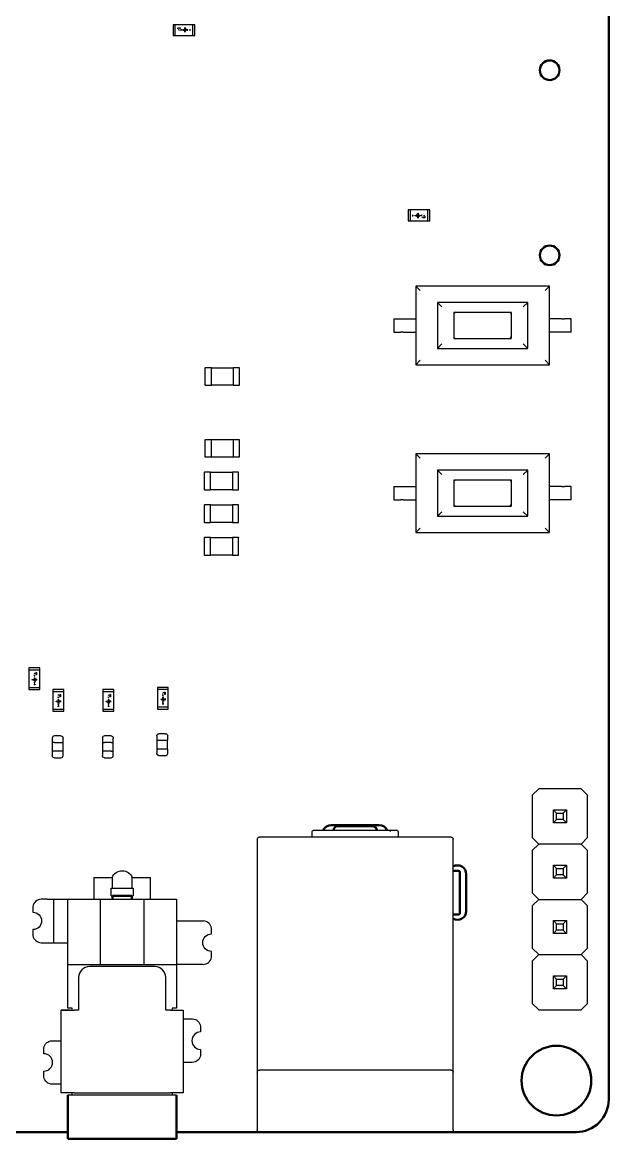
# Model space of a CAD drawing. Header units: millimetres. Extents: x 345 to 622, y 294 to 502.
# Drawn here: x 441.4 to 468.3, y 336.3 to 387.6 of the extents above; entities that cross this region are included whole.
import ezdxf

# ---------------------------------------------------------------- set-up
doc = ezdxf.new("R2010")
doc.units = ezdxf.units.MM
doc.layers.add('Make2D$可见线$场景轮廓线', color=18, linetype='Continuous', lineweight=50, true_color=0x000000)
doc.layers.add('Make2D$可见线$曲线', color=18, linetype='Continuous', true_color=0x000000)

msp = doc.modelspace()

# ---------------------------------------------------------------- linework, layer by layer
at = {"layer": 'Make2D$可见线$场景轮廓线', "color": 96, "true_color": 0x008000}
for p, q in [((468.316, 448.235), (468.316, 338.111)), ((457.776, 350.711), (455.576, 350.711)), ((461.776, 346.761), (461.776, 348.461)), ((443.476, 336.611), (440.526, 336.611)), ((452.279, 336.611), (448.478, 336.611)), ((466.816, 336.611), (461.076, 336.611))]:
    msp.add_line(p, q, dxfattribs=at)
at = {"layer": 'Make2D$可见线$场景轮廓线', "color": 7, "true_color": 0xffffff}
for p, q in [((456.676, 350.661), (455.876, 350.661)), ((456.676, 350.661), (457.476, 350.661)), ((461.426, 348.611), (461.176, 348.611)), ((461.476, 346.661), (461.476, 348.561)), ((446.421, 347.461), (445.526, 347.461)), ((461.176, 346.611), (461.426, 346.611)), ((452.276, 336.611), (452.576, 336.611)), ((452.576, 336.611), (460.776, 336.611)), ((460.776, 336.611), (461.076, 336.611))]:
    msp.add_line(p, q, dxfattribs=at)
at = {"layer": 'Make2D$可见线$场景轮廓线', "color": 254, "true_color": 0xcad1ee}
for p, q in [((445.526, 347.461), (445.526, 347.311)), ((446.426, 347.461), (446.426, 347.311)), ((443.476, 336.311), (443.476, 338.311)), ((448.476, 336.311), (448.476, 338.311)), ((443.476, 336.311), (448.476, 336.311))]:
    msp.add_line(p, q, dxfattribs=at)
at = {"layer": 'Make2D$可见线$场景轮廓线', "color": 96, "true_color": 0x008000, "extrusion": (0, 0, -1)}
for centre, radius in [((-465.606, 385.375), 0.45), ((-465.606, 376.875), 0.45), ((-465.916, 338.975), 1.6)]:
    msp.add_circle(centre, radius, dxfattribs=at)
for centre, radius, start, end in [((-455.576, 350.311), 0.4, 22.0309, 90), ((-457.776, 350.311), 0.4, 90, 157.98), ((-461.376, 348.461), 0.4, 60.0547, 180), ((-461.376, 346.761), 0.4, 180, 300.0017), ((-466.816, 338.111), 1.5, 179.9999, 270.0001)]:
    msp.add_arc(centre, radius, start, end, dxfattribs=at)
at = {"layer": 'Make2D$可见线$场景轮廓线', "color": 7, "true_color": 0xffffff, "extrusion": (0, 0, -1)}
for centre, radius, start, end in [((-455.876, 350.461), 0.2, 360, 90), ((-461.426, 346.661), 0.05, 180, 270)]:
    msp.add_arc(centre, radius, start, end, dxfattribs=at)
at = {"layer": 'Make2D$可见线$场景轮廓线', "color": 7, "true_color": 0xffffff}
for centre, radius in [((457.476, 350.461), 0.2), ((461.426, 348.561), 0.05)]:
    msp.add_arc(centre, radius, 0, 90, dxfattribs=at)
at = {"layer": 'Make2D$可见线$曲线', "color": 96, "true_color": 0x008000}
for p, q in [((468.316, 448.235), (468.316, 338.111)), ((457.776, 350.711), (455.576, 350.711)), ((461.776, 346.761), (461.776, 348.461)), ((443.476, 336.611), (440.526, 336.611)), ((452.279, 336.611), (448.478, 336.611)), ((466.816, 336.611), (461.076, 336.611))]:
    msp.add_line(p, q, dxfattribs=at)
at = {"layer": 'Make2D$可见线$曲线', "color": 9, "lineweight": -3, "true_color": 0xc0c0c0}
for p, q in [((448.31, 387.465), (448.31, 386.965)), ((448.41, 387.465), (448.31, 387.465)), ((448.41, 386.965), (448.41, 387.465)), ((449.21, 387.465), (448.41, 387.465)), ((448.524, 387.27), (448.532, 387.32)), ((448.532, 387.32), (448.641, 387.32)), ((448.554, 387.222), (448.577, 387.245)), ((448.627, 387.303), (448.558, 387.303)), ((448.586, 387.239), (448.558, 387.202)), ((448.628, 387.286), (448.622, 387.278)), ((448.641, 387.32), (448.641, 387.305)), ((448.674, 387.253), (448.672, 387.219)), ((448.672, 387.219), (448.674, 387.186)), ((448.694, 387.241), (448.694, 387.219)), ((448.694, 387.219), (448.694, 387.209)), ((448.769, 387.219), (448.768, 387.241)), ((448.769, 387.209), (448.769, 387.219)), ((448.791, 387.219), (448.787, 387.263)), ((448.789, 387.187), (448.791, 387.219)), ((448.816, 387.26), (448.847, 387.26)), ((448.819, 387.321), (448.896, 387.321)), ((448.847, 387.26), (448.847, 387.299)), ((448.847, 387.118), (448.847, 387.253)), ((448.859, 387.118), (448.847, 387.118)), ((448.874, 387.143), (448.859, 387.118)), ((448.866, 387.299), (448.866, 387.26)), ((448.866, 387.26), (448.944, 387.26)), ((448.866, 387.147), (448.866, 387.253)), ((448.867, 387.147), (448.934, 387.253)), ((448.944, 387.254), (448.941, 387.248)), ((448.972, 387.219), (448.974, 387.253)), ((448.974, 387.186), (448.972, 387.219)), ((448.994, 387.219), (448.994, 387.241)), ((448.994, 387.209), (448.994, 387.219)), ((449.068, 387.241), (449.069, 387.219)), ((449.069, 387.219), (449.069, 387.209)), ((449.087, 387.263), (449.091, 387.219)), ((449.091, 387.219), (449.089, 387.187)), ((449.31, 387.465), (449.21, 387.465)), ((449.21, 387.465), (449.21, 386.965)), ((449.31, 386.965), (449.31, 387.465)), ((448.31, 386.965), (448.41, 386.965)), ((448.41, 386.965), (449.21, 386.965)), ((449.21, 386.965), (449.31, 386.965)), ((459.101, 378.957), (459.101, 378.457)), ((459.201, 378.957), (459.101, 378.957)), ((460.001, 378.957), (459.201, 378.957)), ((459.201, 378.957), (459.201, 378.457)), ((460.001, 378.957), (460.001, 378.457)), ((460.101, 378.957), (460.001, 378.957)), ((460.101, 378.457), (460.101, 378.957)), ((459.101, 378.457), (459.201, 378.457)), ((459.201, 378.457), (460.001, 378.457)), ((459.32, 378.703), (459.323, 378.735)), ((459.325, 378.659), (459.32, 378.703)), ((459.343, 378.703), (459.343, 378.713)), ((459.343, 378.681), (459.343, 378.703)), ((459.417, 378.713), (459.418, 378.703)), ((459.418, 378.703), (459.417, 378.681)), ((459.437, 378.736), (459.44, 378.703)), ((459.44, 378.703), (459.437, 378.669)), ((459.467, 378.668), (459.471, 378.674)), ((459.478, 378.662), (459.467, 378.662)), ((459.478, 378.669), (459.544, 378.775)), ((459.545, 378.669), (459.478, 378.669)), ((459.515, 378.608), (459.528, 378.608)), ((459.519, 378.601), (459.515, 378.601)), ((459.592, 378.601), (459.528, 378.601)), ((459.537, 378.779), (459.553, 378.804)), ((459.545, 378.669), (459.545, 378.775)), ((459.545, 378.623), (459.545, 378.662)), ((459.553, 378.804), (459.564, 378.804)), ((459.564, 378.804), (459.564, 378.669)), ((459.564, 378.669), (459.596, 378.669)), ((459.564, 378.662), (459.564, 378.623)), ((459.623, 378.735), (459.62, 378.703)), ((459.62, 378.703), (459.625, 378.659)), ((459.643, 378.713), (459.643, 378.703)), ((459.643, 378.703), (459.643, 378.681)), ((459.718, 378.703), (459.717, 378.713)), ((459.717, 378.681), (459.718, 378.703)), ((459.74, 378.703), (459.737, 378.736)), ((459.737, 378.669), (459.74, 378.703)), ((459.77, 378.602), (459.77, 378.617)), ((459.88, 378.602), (459.77, 378.602)), ((459.783, 378.636), (459.79, 378.644)), ((459.784, 378.619), (459.853, 378.619)), ((459.825, 378.683), (459.853, 378.72)), ((459.857, 378.7), (459.834, 378.677)), ((459.887, 378.652), (459.88, 378.602)), ((460.001, 378.457), (460.101, 378.457)), ((449.776, 371.696), (449.776, 370.926)), ((450.072, 371.711), (449.791, 371.711)), ((450.176, 371.696), (450.176, 371.711)), ((450.982, 371.711), (450.976, 371.711)), ((450.976, 371.711), (450.976, 371.696)), ((451.361, 371.711), (451.076, 371.711)), ((451.361, 371.696), (451.361, 371.711)), ((451.361, 370.926), (451.361, 371.696)), ((449.791, 370.911), (450.077, 370.911)), ((450.176, 370.911), (450.176, 370.926)), ((450.976, 370.926), (450.976, 370.911)), ((451.076, 370.911), (451.361, 370.911)), ((451.361, 370.911), (451.361, 370.926)), ((449.776, 368.396), (449.776, 367.626)), ((449.791, 368.411), (449.791, 368.396)), ((450.08, 368.396), (449.791, 368.396)), ((451.361, 368.396), (451.076, 368.396)), ((451.361, 367.626), (451.361, 368.396)), ((449.791, 367.626), (449.791, 367.611)), ((449.791, 367.626), (450.076, 367.626)), ((451.079, 367.626), (451.361, 367.626)), ((449.736, 366.896), (449.736, 366.126)), ((450.034, 366.911), (449.751, 366.911)), ((450.136, 366.896), (450.136, 366.911)), ((450.936, 366.911), (450.936, 366.896)), ((451.321, 366.911), (451.036, 366.911)), ((451.321, 366.896), (451.321, 366.911)), ((451.321, 366.126), (451.321, 366.896)), ((449.751, 366.111), (450.035, 366.111)), ((450.136, 366.111), (450.136, 366.126)), ((450.936, 366.126), (450.936, 366.111)), ((451.036, 366.111), (451.321, 366.111)), ((451.321, 366.111), (451.321, 366.126)), ((449.736, 365.396), (449.736, 364.626)), ((450.04, 365.411), (449.751, 365.411)), ((450.136, 365.396), (450.136, 365.411)), ((450.936, 365.411), (450.936, 365.396)), ((451.321, 365.411), (451.036, 365.411)), ((451.321, 365.396), (451.321, 365.411)), ((451.321, 364.626), (451.321, 365.396)), ((449.751, 364.611), (450.032, 364.611)), ((450.136, 364.611), (450.136, 364.626)), ((450.936, 364.626), (450.936, 364.611)), ((451.036, 364.611), (451.321, 364.611)), ((451.321, 364.611), (451.321, 364.626)), ((449.736, 363.896), (449.736, 363.126)), ((450.036, 363.911), (449.751, 363.911)), ((450.136, 363.896), (450.136, 363.911)), ((450.936, 363.911), (450.936, 363.896)), ((451.321, 363.911), (451.036, 363.911)), ((451.321, 363.126), (451.321, 363.896)), ((449.751, 363.111), (450.033, 363.111)), ((450.136, 363.111), (450.136, 363.126)), ((450.936, 363.126), (450.936, 363.111)), ((451.036, 363.111), (451.321, 363.111)), ((451.321, 363.111), (451.321, 363.126)), ((442.19, 357.936), (441.69, 357.936)), ((441.69, 357.936), (441.69, 357.836)), ((441.69, 357.836), (442.19, 357.836)), ((441.69, 357.836), (441.69, 357.036)), ((442.19, 357.836), (442.19, 357.936)), ((442.19, 357.036), (442.19, 357.836)), ((441.843, 357.4), (441.978, 357.4)), ((441.843, 357.388), (441.843, 357.4)), ((441.867, 357.372), (441.843, 357.388)), ((441.978, 357.381), (441.872, 357.381)), ((441.978, 357.313), (441.872, 357.38)), ((441.944, 357.575), (441.911, 357.573)), ((441.912, 357.458), (441.944, 357.456)), ((441.964, 357.661), (441.926, 357.688)), ((441.944, 357.553), (441.934, 357.553)), ((441.934, 357.478), (441.944, 357.478)), ((441.977, 357.573), (441.944, 357.575)), ((441.965, 357.552), (441.944, 357.553)), ((441.944, 357.478), (441.965, 357.479)), ((441.944, 357.456), (441.988, 357.46)), ((441.946, 357.693), (441.969, 357.669)), ((441.979, 357.302), (441.973, 357.306)), ((441.978, 357.313), (441.978, 357.381)), ((441.985, 357.431), (441.985, 357.4)), ((441.985, 357.4), (442.023, 357.4)), ((442.023, 357.381), (441.985, 357.381)), ((441.985, 357.313), (441.985, 357.309)), ((441.995, 357.722), (442.045, 357.715)), ((442.011, 357.619), (442.003, 357.625)), ((442.028, 357.619), (442.028, 357.688)), ((442.045, 357.606), (442.03, 357.606)), ((442.038, 357.417), (442.038, 357.428)), ((442.038, 357.35), (442.038, 357.363)), ((442.045, 357.715), (442.045, 357.606)), ((442.046, 357.417), (442.046, 357.363)), ((442.046, 357.352), (442.046, 357.35)), ((441.69, 357.036), (441.69, 356.936)), ((441.69, 357.036), (442.19, 357.036)), ((441.69, 356.936), (442.19, 356.936)), ((441.911, 357.273), (441.944, 357.275)), ((441.944, 357.156), (441.912, 357.158)), ((441.934, 357.253), (441.944, 357.253)), ((441.944, 357.178), (441.934, 357.178)), ((441.944, 357.275), (441.977, 357.273)), ((441.944, 357.253), (441.965, 357.252)), ((441.965, 357.179), (441.944, 357.178)), ((441.988, 357.16), (441.944, 357.156)), ((442.19, 356.936), (442.19, 357.036)), ((443.29, 356.936), (442.79, 356.936)), ((442.79, 356.936), (442.79, 356.836)), ((442.79, 356.836), (442.79, 356.036)), ((443.29, 356.836), (442.79, 356.836)), ((443.29, 356.836), (443.29, 356.936)), ((443.29, 356.036), (443.29, 356.836)), ((445.59, 356.936), (445.09, 356.936)), ((445.09, 356.936), (445.09, 356.836)), ((445.09, 356.836), (445.09, 356.036)), ((445.59, 356.836), (445.09, 356.836)), ((445.59, 356.836), (445.59, 356.936)), ((445.59, 356.036), (445.59, 356.836)), ((448.09, 357.036), (447.59, 357.036)), ((447.59, 357.036), (447.59, 356.936)), ((447.59, 356.936), (447.59, 356.136)), ((448.09, 356.936), (447.59, 356.936)), ((447.864, 356.761), (447.826, 356.788)), ((447.846, 356.793), (447.869, 356.77)), ((447.895, 356.822), (447.945, 356.815)), ((447.928, 356.72), (447.928, 356.788)), ((447.945, 356.815), (447.945, 356.706)), ((448.09, 356.936), (448.09, 357.036)), ((448.09, 356.136), (448.09, 356.936)), ((442.943, 356.388), (442.943, 356.4)), ((442.967, 356.372), (442.943, 356.388)), ((442.947, 356.4), (443.078, 356.4)), ((443.078, 356.381), (442.972, 356.381)), ((443.078, 356.313), (442.972, 356.38)), ((443.044, 356.575), (443.011, 356.573)), ((443.012, 356.458), (443.044, 356.456)), ((443.064, 356.661), (443.026, 356.688)), ((443.044, 356.553), (443.034, 356.553)), ((443.034, 356.478), (443.044, 356.478)), ((443.077, 356.573), (443.044, 356.575)), ((443.065, 356.552), (443.044, 356.553)), ((443.044, 356.478), (443.065, 356.479)), ((443.044, 356.456), (443.088, 356.46)), ((443.046, 356.693), (443.069, 356.669)), ((443.079, 356.302), (443.073, 356.306)), ((443.078, 356.313), (443.078, 356.381)), ((443.085, 356.431), (443.085, 356.4)), ((443.085, 356.4), (443.123, 356.4)), ((443.123, 356.381), (443.085, 356.381)), ((443.085, 356.313), (443.085, 356.302)), ((443.095, 356.722), (443.145, 356.715)), ((443.111, 356.619), (443.103, 356.625)), ((443.128, 356.619), (443.128, 356.688)), ((443.145, 356.606), (443.13, 356.606)), ((443.138, 356.417), (443.138, 356.428)), ((443.138, 356.35), (443.138, 356.363)), ((443.145, 356.715), (443.145, 356.606)), ((443.146, 356.417), (443.146, 356.363)), ((445.243, 356.4), (445.378, 356.4)), ((445.243, 356.388), (445.243, 356.4)), ((445.267, 356.372), (445.243, 356.388)), ((445.378, 356.381), (445.272, 356.381)), ((445.272, 356.38), (445.378, 356.313)), ((445.344, 356.575), (445.311, 356.573)), ((445.312, 356.458), (445.344, 356.456)), ((445.364, 356.661), (445.326, 356.688)), ((445.344, 356.553), (445.334, 356.553)), ((445.334, 356.478), (445.344, 356.478)), ((445.377, 356.573), (445.344, 356.575)), ((445.365, 356.552), (445.344, 356.553)), ((445.344, 356.478), (445.365, 356.479)), ((445.344, 356.456), (445.388, 356.46)), ((445.346, 356.693), (445.369, 356.669)), ((445.379, 356.302), (445.373, 356.306)), ((445.378, 356.381), (445.378, 356.313)), ((445.385, 356.431), (445.385, 356.4)), ((445.385, 356.4), (445.423, 356.4)), ((445.423, 356.381), (445.385, 356.381)), ((445.385, 356.313), (445.385, 356.307)), ((445.395, 356.722), (445.445, 356.715)), ((445.411, 356.619), (445.403, 356.625)), ((445.428, 356.619), (445.428, 356.688)), ((445.445, 356.606), (445.43, 356.606)), ((445.438, 356.417), (445.438, 356.428)), ((445.438, 356.35), (445.438, 356.363)), ((445.445, 356.715), (445.445, 356.606)), ((445.446, 356.417), (445.446, 356.362)), ((447.743, 356.488), (447.743, 356.5)), ((447.767, 356.472), (447.743, 356.488)), ((447.747, 356.5), (447.878, 356.5)), ((447.772, 356.481), (447.878, 356.481)), ((447.772, 356.48), (447.878, 356.413)), ((447.844, 356.675), (447.811, 356.673)), ((447.811, 356.373), (447.844, 356.375)), ((447.812, 356.558), (447.844, 356.556)), ((447.844, 356.653), (447.834, 356.653)), ((447.834, 356.578), (447.844, 356.578)), ((447.834, 356.353), (447.844, 356.353)), ((447.844, 356.278), (447.834, 356.278)), ((447.877, 356.673), (447.844, 356.675)), ((447.865, 356.652), (447.844, 356.653)), ((447.844, 356.578), (447.865, 356.579)), ((447.844, 356.556), (447.888, 356.56)), ((447.844, 356.375), (447.877, 356.373)), ((447.844, 356.353), (447.865, 356.352)), ((447.865, 356.279), (447.844, 356.278)), ((447.879, 356.402), (447.873, 356.406)), ((447.878, 356.481), (447.878, 356.413)), ((447.885, 356.531), (447.885, 356.5)), ((447.885, 356.5), (447.923, 356.5)), ((447.923, 356.481), (447.885, 356.481)), ((447.885, 356.413), (447.885, 356.402)), ((447.911, 356.719), (447.903, 356.725)), ((447.945, 356.706), (447.93, 356.706)), ((447.938, 356.517), (447.938, 356.528)), ((447.946, 356.517), (447.946, 356.45)), ((442.79, 356.036), (442.79, 355.936)), ((442.79, 356.036), (443.29, 356.036)), ((442.79, 355.936), (443.29, 355.936)), ((443.011, 356.273), (443.044, 356.275)), ((443.044, 356.156), (443.012, 356.158)), ((443.034, 356.253), (443.044, 356.253)), ((443.044, 356.178), (443.034, 356.178)), ((443.044, 356.275), (443.077, 356.273)), ((443.044, 356.253), (443.065, 356.252)), ((443.065, 356.179), (443.044, 356.178)), ((443.088, 356.16), (443.044, 356.156)), ((443.29, 355.936), (443.29, 356.036)), ((445.09, 356.036), (445.59, 356.036)), ((445.09, 356.036), (445.09, 355.936)), ((445.09, 355.936), (445.59, 355.936)), ((445.311, 356.273), (445.344, 356.275)), ((445.344, 356.156), (445.312, 356.158)), ((445.334, 356.253), (445.344, 356.253)), ((445.344, 356.178), (445.334, 356.178)), ((445.344, 356.275), (445.377, 356.273)), ((445.344, 356.253), (445.365, 356.252)), ((445.365, 356.179), (445.344, 356.178)), ((445.388, 356.16), (445.344, 356.156)), ((445.59, 355.936), (445.59, 356.036)), ((447.59, 356.136), (448.09, 356.136)), ((447.59, 356.136), (447.59, 356.036)), ((447.59, 356.036), (448.09, 356.036)), ((447.844, 356.256), (447.812, 356.258)), ((447.888, 356.26), (447.844, 356.256)), ((448.09, 356.036), (448.09, 356.136))]:
    msp.add_line(p, q, dxfattribs=at)
at = {"layer": 'Make2D$可见线$曲线', "color": 250, "lineweight": -3, "true_color": 0x191919}
for p, q in [((459.456, 375.453), (459.456, 371.853)), ((459.456, 375.453), (459.656, 375.253)), ((465.596, 375.453), (459.456, 375.453)), ((465.396, 375.253), (465.596, 375.453)), ((465.596, 371.859), (465.596, 375.453)), ((460.456, 374.703), (460.456, 372.603)), ((460.456, 374.703), (460.656, 374.503)), ((464.596, 374.703), (460.456, 374.703)), ((461.206, 374.253), (461.206, 373.053)), ((461.256, 374.203), (461.206, 374.253)), ((463.846, 374.253), (461.206, 374.253)), ((463.846, 374.253), (463.796, 374.203)), ((463.846, 373.059), (463.846, 374.253)), ((464.396, 374.503), (464.596, 374.703)), ((464.596, 372.609), (464.596, 374.703)), ((460.456, 372.603), (460.656, 372.803)), ((461.206, 373.053), (461.256, 373.103)), ((461.206, 373.053), (463.844, 373.053)), ((463.846, 373.053), (463.796, 373.103)), ((464.596, 372.603), (464.396, 372.803)), ((460.456, 372.603), (464.596, 372.603)), ((459.656, 372.053), (459.456, 371.853)), ((459.456, 371.853), (465.596, 371.853)), ((465.396, 372.053), (465.596, 371.853)), ((459.456, 367.753), (459.456, 364.153)), ((459.456, 367.753), (459.656, 367.553)), ((465.596, 367.753), (459.456, 367.753)), ((465.396, 367.553), (465.596, 367.753)), ((465.596, 364.156), (465.596, 367.753)), ((460.456, 367.003), (460.456, 364.903)), ((460.456, 367.003), (460.656, 366.803)), ((464.596, 367.003), (460.456, 367.003)), ((461.206, 366.553), (461.206, 365.353)), ((461.256, 366.503), (461.206, 366.553)), ((463.846, 366.553), (461.206, 366.553)), ((463.846, 366.553), (463.796, 366.503)), ((463.846, 365.353), (463.846, 366.553)), ((464.396, 366.803), (464.596, 367.003)), ((464.596, 364.912), (464.596, 367.003)), ((460.456, 364.903), (460.656, 365.103)), ((461.206, 365.353), (461.256, 365.403)), ((461.206, 365.353), (463.844, 365.353)), ((464.596, 364.903), (464.396, 365.103)), ((460.456, 364.903), (464.596, 364.903)), ((459.656, 364.353), (459.456, 364.153)), ((459.456, 364.153), (465.594, 364.153)), ((465.396, 364.353), (465.596, 364.153))]:
    msp.add_line(p, q, dxfattribs=at)
at = {"layer": 'Make2D$可见线$曲线', "color": 7, "lineweight": -3, "true_color": 0xffffff}
for p, q in [((458.456, 373.953), (458.456, 373.353)), ((458.456, 373.953), (458.759, 373.953)), ((458.759, 373.953), (458.889, 373.953)), ((458.889, 373.953), (459.141, 373.953)), ((459.141, 373.953), (459.271, 373.953)), ((459.271, 373.953), (459.455, 373.953)), ((465.781, 373.953), (465.596, 373.953)), ((465.911, 373.953), (465.781, 373.953)), ((466.162, 373.953), (465.911, 373.953)), ((466.162, 373.953), (466.292, 373.953)), ((466.596, 373.953), (466.292, 373.953)), ((466.596, 373.353), (466.596, 373.953)), ((458.456, 373.353), (458.759, 373.353)), ((458.889, 373.353), (458.759, 373.353)), ((458.889, 373.353), (459.141, 373.353)), ((459.141, 373.353), (459.271, 373.353)), ((459.271, 373.353), (459.455, 373.353)), ((465.781, 373.353), (465.596, 373.353)), ((465.911, 373.353), (465.781, 373.353)), ((466.162, 373.353), (465.911, 373.353)), ((466.292, 373.353), (466.162, 373.353)), ((466.596, 373.353), (466.292, 373.353)), ((458.456, 366.253), (458.456, 365.653)), ((458.456, 366.253), (458.759, 366.253)), ((458.759, 366.253), (458.889, 366.253)), ((458.889, 366.253), (459.141, 366.253)), ((459.141, 366.253), (459.271, 366.253)), ((459.271, 366.253), (459.455, 366.253)), ((465.781, 366.253), (465.596, 366.253)), ((465.911, 366.253), (465.781, 366.253)), ((466.162, 366.253), (465.911, 366.253)), ((466.162, 366.253), (466.292, 366.253)), ((466.596, 366.253), (466.292, 366.253)), ((466.596, 365.653), (466.596, 366.253)), ((458.456, 365.653), (458.759, 365.653)), ((458.889, 365.653), (458.759, 365.653)), ((458.889, 365.653), (459.141, 365.653)), ((459.141, 365.653), (459.271, 365.653)), ((459.271, 365.653), (459.455, 365.653)), ((465.781, 365.653), (465.596, 365.653)), ((465.911, 365.653), (465.781, 365.653)), ((466.162, 365.653), (465.911, 365.653)), ((466.292, 365.653), (466.162, 365.653)), ((466.596, 365.653), (466.292, 365.653)), ((461.076, 350.161), (452.276, 350.161)), ((454.697, 350.161), (454.697, 350.411)), ((458.604, 350.461), (454.747, 350.461)), ((455.1, 350.461), (455.085, 350.457)), ((458.292, 350.411), (458.251, 350.461)), ((458.654, 350.411), (458.654, 350.161)), ((452.176, 350.061), (452.176, 339.361)), ((461.176, 339.361), (461.176, 350.061)), ((445.476, 347.811), (446.476, 347.811)), ((445.476, 347.461), (445.476, 347.811)), ((446.476, 347.811), (446.476, 347.461)), ((442.526, 347.311), (442.248, 347.311)), ((442.526, 347.311), (442.826, 347.311)), ((442.826, 347.311), (443.476, 347.311)), ((442.826, 347.311), (442.826, 345.311)), ((441.876, 346.973), (441.876, 346.711)), ((448.476, 346.311), (448.721, 346.311)), ((448.721, 346.311), (448.997, 346.311)), ((449.108, 346.311), (449.704, 346.311)), ((441.876, 345.911), (441.876, 345.637)), ((450.076, 345.711), (450.076, 345.973)), ((442.262, 345.311), (442.526, 345.311)), ((442.526, 345.311), (442.826, 345.311)), ((442.826, 345.311), (443.476, 345.311)), ((450.076, 344.637), (450.076, 344.911)), ((448.721, 344.311), (448.476, 344.311)), ((448.997, 344.311), (448.721, 344.311)), ((449.689, 344.311), (449.108, 344.311)), ((452.176, 339.361), (452.176, 336.711)), ((452.576, 339.461), (452.276, 339.461)), ((460.776, 339.461), (452.576, 339.461)), ((461.076, 339.461), (460.776, 339.461)), ((461.176, 336.711), (461.176, 339.361))]:
    msp.add_line(p, q, dxfattribs=at)
at = {"layer": 'Make2D$可见线$曲线', "color": 254, "lineweight": -3, "true_color": 0xc8ebeb}
for p, q in [((450.076, 371.714), (451.076, 371.714)), ((450.076, 370.908), (450.076, 371.714)), ((451.076, 371.714), (451.076, 370.908)), ((451.076, 370.908), (450.076, 370.908)), ((450.076, 367.608), (450.076, 368.414)), ((450.076, 368.414), (451.076, 368.414)), ((451.076, 368.414), (451.076, 367.608)), ((451.076, 367.608), (450.076, 367.608)), ((450.036, 366.914), (451.036, 366.914)), ((450.036, 366.108), (450.036, 366.914)), ((451.036, 366.914), (451.036, 366.108)), ((451.036, 366.108), (450.036, 366.108)), ((450.036, 365.414), (450.136, 365.414)), ((450.036, 364.608), (450.036, 365.414)), ((450.143, 365.414), (451.036, 365.414)), ((451.036, 365.414), (451.036, 364.608)), ((451.036, 364.608), (450.036, 364.608)), ((450.036, 363.108), (450.036, 363.914)), ((450.042, 363.914), (451.036, 363.914)), ((451.036, 363.914), (451.036, 363.108)), ((451.036, 363.108), (450.036, 363.108))]:
    msp.add_line(p, q, dxfattribs=at)
at = {"layer": 'Make2D$可见线$曲线', "color": 7, "lineweight": -3, "true_color": 0xfffff2}
for p, q in [((443.164, 354.803), (442.864, 354.803)), ((445.464, 354.803), (445.164, 354.803)), ((447.564, 354.803), (447.564, 354.604)), ((447.964, 354.903), (447.664, 354.903)), ((448.064, 354.604), (448.064, 354.803)), ((442.764, 354.703), (442.764, 354.504)), ((442.864, 354.504), (443.164, 354.504)), ((443.164, 354.504), (443.264, 354.504)), ((443.264, 354.504), (443.264, 354.703)), ((445.064, 354.703), (445.064, 354.504)), ((445.064, 354.504), (445.164, 354.504)), ((445.464, 354.504), (445.564, 354.504)), ((445.564, 354.504), (445.564, 354.703)), ((447.564, 354.604), (447.664, 354.604)), ((447.664, 354.604), (447.964, 354.604)), ((447.964, 354.604), (448.064, 354.604)), ((442.864, 354.102), (442.764, 354.102)), ((442.764, 354.102), (442.764, 353.903)), ((443.164, 354.102), (442.864, 354.102)), ((442.864, 353.803), (443.164, 353.803)), ((443.264, 354.102), (443.164, 354.102)), ((443.264, 353.903), (443.264, 354.102)), ((445.164, 354.102), (445.064, 354.102)), ((445.064, 354.102), (445.064, 353.903)), ((445.164, 353.803), (445.464, 353.803)), ((445.564, 353.903), (445.564, 354.102)), ((447.664, 354.202), (447.564, 354.202)), ((447.564, 354.202), (447.564, 354.003)), ((447.669, 354.202), (447.664, 354.202)), ((447.664, 353.903), (447.964, 353.903)), ((448.064, 354.202), (447.964, 354.202)), ((448.064, 354.003), (448.064, 354.202))]:
    msp.add_line(p, q, dxfattribs=at)
at = {"layer": 'Make2D$可见线$曲线', "color": 40, "lineweight": -3, "true_color": 0xffa61c}
for p, q in [((442.864, 354.503), (442.766, 354.503)), ((442.766, 354.503), (442.766, 354.103)), ((443.263, 354.103), (443.263, 354.503)), ((445.066, 354.503), (445.066, 354.103)), ((445.464, 354.503), (445.164, 354.503)), ((445.563, 354.103), (445.563, 354.503)), ((447.566, 354.603), (447.566, 354.203)), ((448.063, 354.203), (448.063, 354.603)), ((445.464, 354.103), (445.164, 354.103)), ((445.464, 354.103), (445.563, 354.103)), ((447.566, 354.203), (447.568, 354.203)), ((447.964, 354.203), (447.664, 354.203))]:
    msp.add_line(p, q, dxfattribs=at)
at = {"layer": 'Make2D$可见线$曲线', "color": 254, "lineweight": -3, "true_color": 0xcad1ee}
for p, q in [((465.106, 352.381), (464.806, 352.081)), ((467.046, 352.381), (465.106, 352.381)), ((467.346, 352.081), (467.046, 352.381)), ((464.806, 352.081), (464.806, 350.141)), ((467.346, 350.141), (467.346, 352.081)), ((465.926, 351.261), (465.776, 351.411)), ((465.776, 350.811), (465.776, 351.411)), ((465.776, 351.411), (466.376, 351.411)), ((465.926, 350.961), (465.926, 351.261)), ((465.926, 351.261), (466.226, 351.261)), ((466.226, 351.261), (466.376, 351.411)), ((466.226, 351.261), (466.226, 350.961)), ((466.376, 351.411), (466.376, 350.811)), ((465.776, 350.811), (465.926, 350.961)), ((466.376, 350.811), (465.776, 350.811)), ((466.226, 350.961), (465.926, 350.961)), ((466.376, 350.811), (466.226, 350.961)), ((464.806, 350.141), (465.106, 349.841)), ((467.046, 349.841), (467.346, 350.141)), ((465.106, 349.841), (464.806, 349.541)), ((467.046, 349.841), (465.106, 349.841)), ((467.346, 349.541), (467.046, 349.841)), ((464.806, 349.541), (464.806, 347.601)), ((467.346, 347.601), (467.346, 349.541)), ((465.926, 348.721), (465.776, 348.871)), ((465.776, 348.271), (465.776, 348.871)), ((465.776, 348.871), (466.376, 348.871)), ((465.926, 348.421), (465.926, 348.721)), ((465.926, 348.721), (466.226, 348.721)), ((466.226, 348.721), (466.376, 348.871)), ((466.226, 348.721), (466.226, 348.421)), ((466.376, 348.871), (466.376, 348.271)), ((444.676, 348.311), (445.526, 348.311)), ((444.676, 348.311), (444.676, 347.311)), ((445.526, 347.811), (445.526, 348.311)), ((446.426, 348.311), (446.426, 347.811)), ((446.426, 348.311), (447.276, 348.311)), ((447.276, 347.311), (447.276, 348.311)), ((465.776, 348.271), (465.926, 348.421)), ((466.376, 348.271), (465.776, 348.271)), ((466.226, 348.421), (465.926, 348.421)), ((466.376, 348.271), (466.226, 348.421)), ((464.806, 347.601), (465.106, 347.301)), ((467.046, 347.301), (467.346, 347.601)), ((443.476, 344.311), (443.476, 347.311)), ((443.476, 347.311), (444.976, 347.311)), ((444.976, 347.311), (446.976, 347.311)), ((444.976, 344.311), (444.976, 347.311)), ((445.476, 347.461), (445.526, 347.461)), ((446.426, 347.461), (446.476, 347.461)), ((446.976, 347.311), (448.476, 347.311)), ((446.976, 347.311), (446.976, 344.311)), ((448.476, 347.311), (448.476, 344.311)), ((465.106, 347.301), (464.806, 347.001)), ((465.106, 347.301), (467.046, 347.301)), ((467.346, 347.001), (467.046, 347.301)), ((464.806, 347.001), (464.806, 345.061)), ((467.346, 345.061), (467.346, 347.001)), ((465.926, 346.181), (465.776, 346.331)), ((465.776, 345.731), (465.776, 346.331)), ((465.776, 346.331), (466.376, 346.331)), ((465.926, 345.881), (465.926, 346.181)), ((465.926, 346.181), (466.226, 346.181)), ((466.226, 346.181), (466.376, 346.331)), ((466.226, 346.181), (466.226, 345.881)), ((466.376, 346.331), (466.376, 345.731)), ((465.776, 345.731), (465.926, 345.881)), ((466.376, 345.731), (465.776, 345.731)), ((466.226, 345.881), (465.926, 345.881)), ((466.376, 345.731), (466.226, 345.881)), ((464.806, 345.061), (465.106, 344.761)), ((467.046, 344.761), (467.346, 345.061)), ((465.106, 344.761), (464.806, 344.461)), ((465.106, 344.761), (467.046, 344.761)), ((467.346, 344.461), (467.046, 344.761)), ((443.476, 344.311), (444.976, 344.311)), ((443.476, 342.311), (443.476, 344.311)), ((447.476, 344.211), (444.476, 344.211)), ((444.976, 344.311), (446.976, 344.311)), ((446.976, 344.311), (448.476, 344.311)), ((448.476, 344.311), (448.476, 342.311)), ((464.806, 344.461), (464.806, 342.521)), ((467.346, 342.521), (467.346, 344.461)), ((443.976, 343.711), (443.976, 342.211)), ((447.976, 342.211), (447.976, 343.711)), ((465.926, 343.641), (465.776, 343.791)), ((465.776, 343.191), (465.776, 343.791)), ((465.776, 343.791), (466.376, 343.791)), ((465.926, 343.341), (465.926, 343.641)), ((465.926, 343.641), (466.226, 343.641)), ((466.226, 343.641), (466.376, 343.791)), ((466.226, 343.641), (466.226, 343.341)), ((466.376, 343.791), (466.376, 343.191)), ((465.776, 343.191), (465.926, 343.341)), ((466.376, 343.191), (465.776, 343.191)), ((466.226, 343.341), (465.926, 343.341)), ((466.376, 343.191), (466.226, 343.341)), ((464.806, 342.521), (465.106, 342.221)), ((467.046, 342.221), (467.346, 342.521)), ((443.176, 338.411), (443.176, 342.211)), ((443.176, 342.211), (443.776, 342.211)), ((443.576, 342.211), (443.176, 342.211)), ((443.676, 342.311), (443.476, 342.311)), ((443.676, 342.211), (443.676, 342.311)), ((443.976, 342.211), (443.776, 342.211)), ((448.176, 342.211), (447.976, 342.211)), ((448.176, 342.211), (448.776, 342.211)), ((448.276, 342.311), (448.276, 342.211)), ((448.476, 342.311), (448.276, 342.311)), ((448.776, 342.211), (448.776, 338.411)), ((465.106, 342.221), (467.046, 342.221)), ((448.776, 341.811), (448.976, 341.811)), ((448.976, 341.811), (449.204, 341.811)), ((449.576, 341.473), (449.576, 341.211)), ((442.376, 340.211), (442.376, 340.473)), ((442.748, 340.811), (442.976, 340.811)), ((442.976, 340.811), (443.176, 340.811)), ((449.576, 340.411), (449.576, 340.137)), ((442.376, 339.137), (442.376, 339.411)), ((448.976, 339.811), (448.776, 339.811)), ((449.189, 339.811), (448.976, 339.811)), ((442.976, 338.811), (442.762, 338.811)), ((443.176, 338.811), (442.976, 338.811)), ((443.776, 338.411), (443.176, 338.411)), ((443.676, 338.311), (443.676, 338.411)), ((443.776, 338.411), (448.176, 338.411)), ((448.776, 338.411), (448.176, 338.411)), ((448.276, 338.411), (448.276, 338.311)), ((448.476, 338.311), (443.476, 338.311))]:
    msp.add_line(p, q, dxfattribs=at)
at = {"layer": 'Make2D$可见线$曲线', "color": 7, "true_color": 0xffffff}
for p, q in [((456.676, 350.661), (455.876, 350.661)), ((456.676, 350.661), (457.476, 350.661)), ((461.426, 348.611), (461.176, 348.611)), ((461.476, 346.661), (461.476, 348.561)), ((446.421, 347.461), (445.526, 347.461)), ((461.176, 346.611), (461.426, 346.611)), ((452.276, 336.611), (452.576, 336.611)), ((452.576, 336.611), (460.776, 336.611)), ((460.776, 336.611), (461.076, 336.611))]:
    msp.add_line(p, q, dxfattribs=at)
at = {"layer": 'Make2D$可见线$曲线', "color": 254, "true_color": 0xcad1ee}
for p, q in [((445.526, 347.461), (445.526, 347.311)), ((446.426, 347.461), (446.426, 347.311)), ((443.476, 336.311), (443.476, 338.311)), ((448.476, 336.311), (448.476, 338.311)), ((443.476, 336.311), (448.476, 336.311))]:
    msp.add_line(p, q, dxfattribs=at)
at = {"layer": 'Make2D$可见线$曲线', "color": 96, "true_color": 0x008000, "extrusion": (0, 0, -1)}
for centre, radius in [((-465.606, 385.375), 0.45), ((-465.606, 376.875), 0.45), ((-465.916, 338.975), 1.6)]:
    msp.add_circle(centre, radius, dxfattribs=at)
at = {"layer": 'Make2D$可见线$曲线', "color": 9, "lineweight": -3, "true_color": 0xc0c0c0, "extrusion": (0, 0, -1)}
for centre, radius, start, end in [((-449.791, 371.696), 0.015, 360, 90), ((-449.791, 370.926), 0.015, 270, 360), ((-449.791, 368.396), 0.015, 360, 90), ((-449.791, 367.626), 0.015, 270, 360), ((-449.751, 366.896), 0.015, 360, 90), ((-449.751, 366.126), 0.015, 270, 360), ((-449.751, 365.396), 0.015, 360, 90), ((-449.751, 364.626), 0.015, 270, 360), ((-449.751, 363.896), 0.015, 360, 90), ((-451.321, 363.896), 0.015, 90, 180), ((-451.332, -85449.433), 85813.329, 89.99999249, 90.0000025), ((-449.751, 363.126), 0.015, 270, 360)]:
    msp.add_arc(centre, radius, start, end, dxfattribs=at)
at = {"layer": 'Make2D$可见线$曲线', "color": 250, "lineweight": -3, "true_color": 0x191919, "extrusion": (0, 0, -1)}
msp.add_arc((-1031322.24, 1031224.194), 1457854.238, 314.999987735, 314.999990387, dxfattribs=at)
at = {"layer": 'Make2D$可见线$曲线', "color": 7, "lineweight": -3, "true_color": 0xfffff2}
for centre, start, end in [((442.864, 354.703), 90, 180), ((445.164, 354.703), 90, 180), ((443.164, 353.903), 270, 0), ((445.464, 353.903), 270, 0), ((447.964, 354.003), 270, 0)]:
    msp.add_arc(centre, 0.1, start, end, dxfattribs=at)
at = {"layer": 'Make2D$可见线$曲线', "color": 7, "lineweight": -3, "true_color": 0xfffff2, "extrusion": (0, 0, -1)}
for centre, start, end in [((-443.164, 354.703), 90, 180), ((-445.464, 354.703), 90, 180), ((-447.664, 354.803), 360, 90), ((-447.964, 354.803), 90, 180), ((-442.864, 353.903), 270, 360), ((-445.164, 353.903), 270, 360), ((-447.664, 354.003), 270, 360)]:
    msp.add_arc(centre, 0.1, start, end, dxfattribs=at)
at = {"layer": 'Make2D$可见线$曲线', "color": 96, "true_color": 0x008000, "extrusion": (0, 0, -1)}
for centre, radius, start, end in [((-455.576, 350.311), 0.4, 22.0309, 90), ((-457.776, 350.311), 0.4, 90, 157.98), ((-461.376, 348.461), 0.4, 60.0547, 180), ((-461.376, 346.761), 0.4, 180, 300.0017), ((-466.816, 338.111), 1.5, 179.9999, 270.0001)]:
    msp.add_arc(centre, radius, start, end, dxfattribs=at)
at = {"layer": 'Make2D$可见线$曲线', "color": 7, "true_color": 0xffffff, "extrusion": (0, 0, -1)}
for centre, radius, start, end in [((-455.876, 350.461), 0.2, 360, 90), ((-461.426, 346.661), 0.05, 180, 270)]:
    msp.add_arc(centre, radius, start, end, dxfattribs=at)
at = {"layer": 'Make2D$可见线$曲线', "color": 7, "true_color": 0xffffff}
for centre, radius in [((457.476, 350.461), 0.2), ((461.426, 348.561), 0.05)]:
    msp.add_arc(centre, radius, 0, 90, dxfattribs=at)
at = {"layer": 'Make2D$可见线$曲线', "color": 7, "lineweight": -3, "true_color": 0xffffff, "extrusion": (0, 0, -1)}
for centre, radius, start, end in [((-452.276, 350.061), 0.1, 360, 90), ((-454.747, 350.411), 0.05, 360, 90), ((-458.604, 350.411), 0.05, 90, 180), ((-461.076, 350.061), 0.1, 90, 180), ((-445.976, 348.111), 0.5, 23.5782, 90), ((-445.976, 348.111), 0.5, 90, 156.4218), ((-441.876, 346.311), 0.4, 90, 270), ((-449.416, -1826581.773), 1826928.084, 89.999986865, 89.999990323), ((-450.076, 345.311), 0.4, 270, 90), ((-452.276, 339.361), 0.1, 360, 90), ((-461.076, 339.361), 0.1, 90, 180), ((-452.276, 336.711), 0.1, 270, 360), ((-461.076, 336.711), 0.1, 180, 270)]:
    msp.add_arc(centre, radius, start, end, dxfattribs=at)
at = {"layer": 'Make2D$可见线$曲线', "color": 7, "lineweight": -3, "true_color": 0xffffff}
for centre, radius, start, end in [((442.271, 346.912), 0.4, 93.3383, 171.1255), ((449.68, 345.912), 0.4, 8.8746, 86.6618), ((442.269, 345.711), 0.4, 190.6048, 269.0658), ((449.683, 344.711), 0.4, 270.9342, 349.3952), ((449.416, -1826456.284), 1826800.595, 90.000009677, 90.000013135)]:
    msp.add_arc(centre, radius, start, end, dxfattribs=at)
at = {"layer": 'Make2D$可见线$曲线', "color": 254, "lineweight": -3, "true_color": 0xcad1ee}
for centre, radius, start, end in [((444.476, 343.711), 0.5, 90, 180), ((447.476, 343.711), 0.5, 0, 90), ((449.576, 340.811), 0.4, 90, 270), ((442.376, 339.811), 0.4, 270, 90)]:
    msp.add_arc(centre, radius, start, end, dxfattribs=at)
at = {"layer": 'Make2D$可见线$曲线', "color": 254, "lineweight": -3, "true_color": 0xcad1ee, "extrusion": (0, 0, -1)}
for centre, start, end in [((-449.18, 341.412), 93.3382, 171.1254), ((-442.771, 340.412), 8.8745, 86.6617), ((-449.183, 340.211), 190.6048, 269.0658), ((-442.769, 339.211), 270.9342, 349.3952)]:
    msp.add_arc(centre, 0.4, start, end, dxfattribs=at)

doc.saveas('drawing.dxf')
